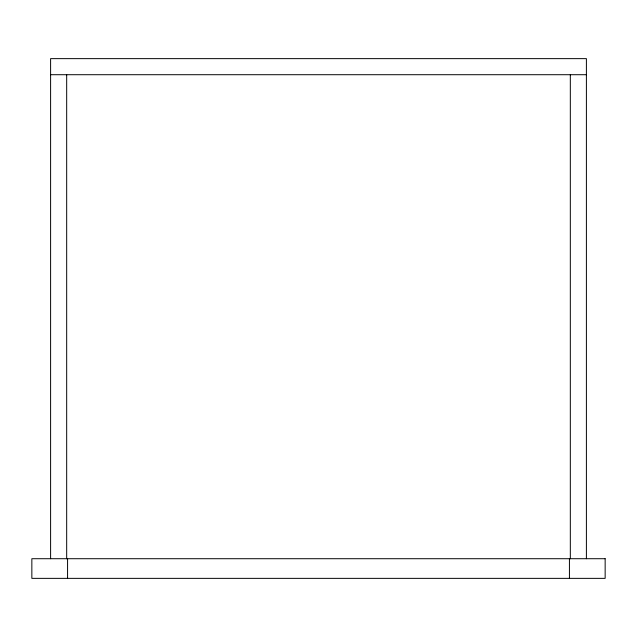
<?xml version="1.0" encoding="UTF-8"?>
<svg xmlns="http://www.w3.org/2000/svg" width="637" height="637" viewBox="0 0 637 637"><rect width="100%" height="100%" fill="white"/><g stroke="black" fill="none" stroke-linecap="round" stroke-linejoin="round"><path stroke-width="0.96" d="M50.602 74.712L586.398 74.712M586.398 558.713L586.398 58.636L50.602 58.636L50.602 558.713M570.322 74.712L570.322 558.713M569.43 558.713L569.43 578.364M67.57 558.713L67.57 578.364M66.678 74.712L66.678 558.713M605.15 558.713L31.85 558.713L31.85 578.364L605.15 578.364L605.15 558.713"/></g></svg>
